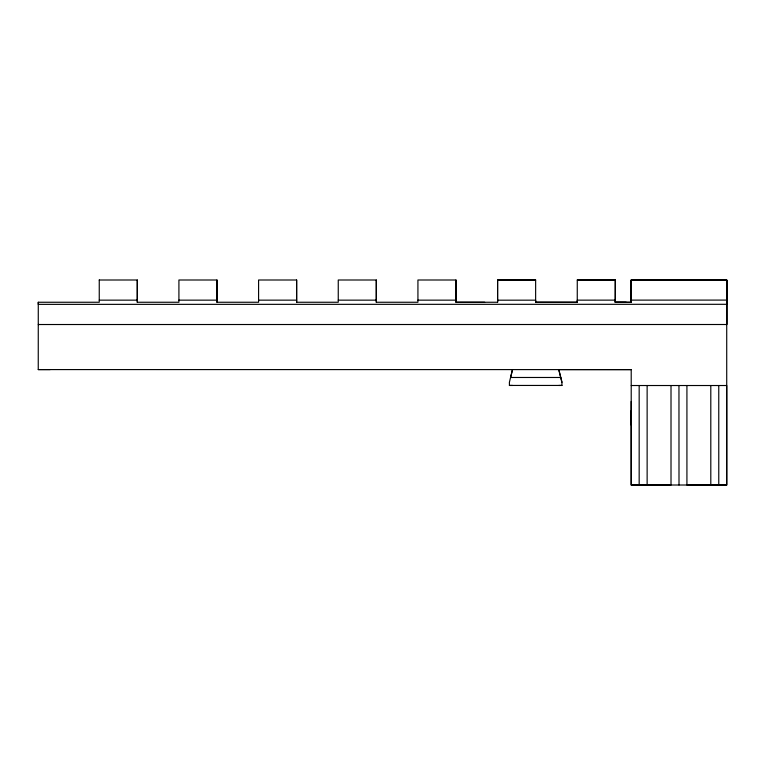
<?xml version="1.0" encoding="UTF-8"?>
<svg xmlns="http://www.w3.org/2000/svg" width="765" height="765" viewBox="0 0 765 765"><rect width="100%" height="100%" fill="white"/><g stroke="black" fill="none" stroke-linecap="round" stroke-linejoin="round"><path stroke-width="1.15" d="M50.194 369.581L38.25 369.581L38.279 302.252L99.249 302.252L99.249 279.99M484.656 302.271L455.969 302.252L455.969 280.009L417.929 280L417.929 302.252L376.303 302.252L376.303 280.009L338.254 280L338.254 302.252L296.629 302.252L296.629 280.009L258.589 280L258.589 302.252L216.964 302.252L216.964 280.009L178.914 280L178.914 302.252L137.289 302.252L137.289 280.009M455.969 280L455.969 302.252L497.594 302.252L497.594 279.98L535.643 280.009L535.634 302.261L577.259 302.261L577.269 280.028L615.27 280.038L615.27 302.309L631.173 302.309L631.249 280.038L726.721 280.019L726.75 324.503L38.279 324.523L39.015 324.484M615.309 280.038L615.261 302.299L626.239 302.29M38.25 369.581L631.211 369.6L631.211 485.02L726.721 485.01L726.721 280.019L631.202 280.038L631.259 302.299L615.299 302.242L615.299 300.129L577.259 300.148L577.259 302.261L535.634 302.194L535.634 300.167L497.594 300.186L497.594 301.209M631.173 302.309L631.202 280.038M679.004 485L678.957 385.522M558.766 385.455L561.94 385.445L561.94 382.261L558.756 369.524M99.249 280.009L137.289 280L137.289 302.252M535.643 280.019L497.594 280.009L497.594 302.252M99.249 300.148L137.289 300.148M178.914 300.148L216.964 300.148M258.589 300.148L296.629 300.148M338.254 300.148L376.303 300.148M417.929 300.148L455.969 300.148M631.192 300.119L726.74 300.09M631.211 369.61L558.766 369.572L561.94 382.261M560.755 377.48L510.618 377.48L512.512 369.543L509.404 382.271L509.423 385.445L512.512 385.455M509.423 385.445L561.95 385.445M631.211 385.522L726.721 385.522L726.721 485.01L686.922 485.01L686.922 385.522M678.412 280.047L678.966 280.047M577.269 280.009L615.251 280.057M631.192 401.443L631.211 485.02L671.01 485.01L671.01 385.522M726.74 324.532L726.702 280.047L726.74 304.307L38.279 304.365L38.279 302.252M718.765 385.522L718.775 485.01M710.8 385.522L710.809 485.01M647.133 385.522L647.133 485.01M639.167 385.522L639.167 485.02M631.192 410.767L631.192 425.034M376.303 280L376.303 302.252M296.629 280L296.629 302.252M216.964 280L216.964 302.252"/></g></svg>
